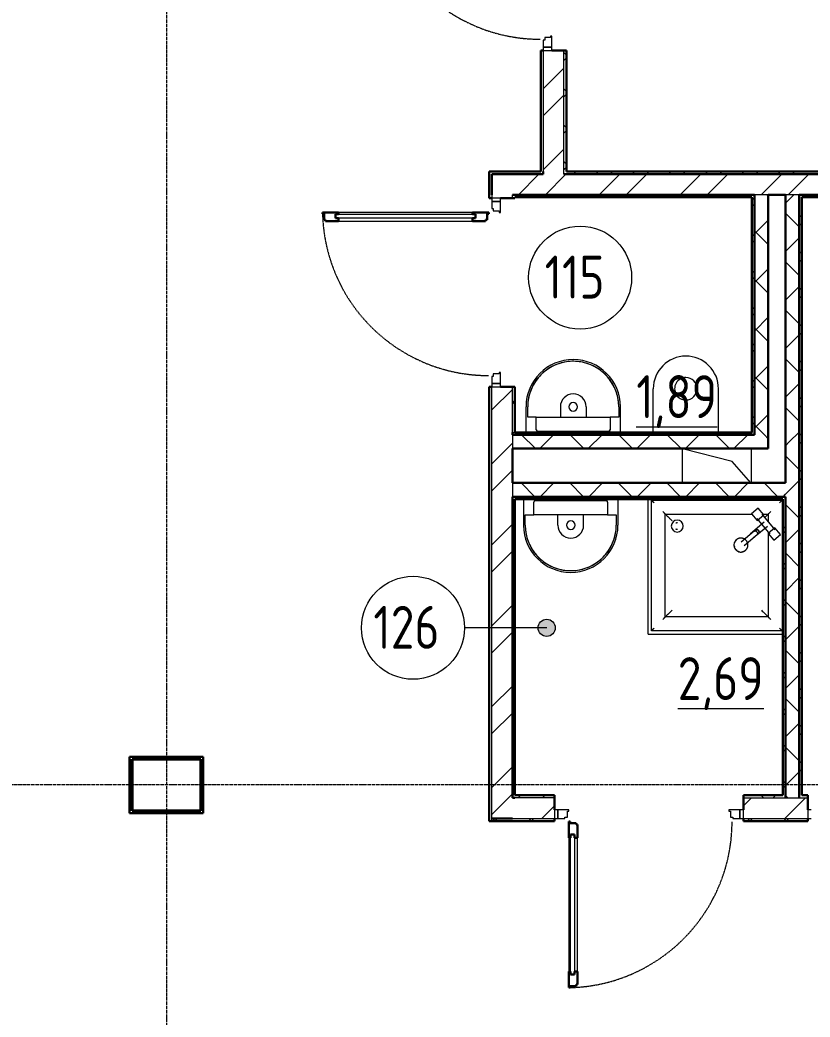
# Model space of a CAD drawing. Header units: millimetres. Extents: x -695119 to 412940, y -249585 to 622758.
# Drawn here: x 120211 to 124811, y -59723 to -53912 of the extents above; entities that cross this region are included whole.
import ezdxf

# ---------------------------------------------------------------- set-up
doc = ezdxf.new("R2010")
doc.units = ezdxf.units.MM
doc.linetypes.add('ADSK_Линия сетки', pattern=[25, 20, -2.5, 0, -2.5])
doc.linetypes.add('ADSK_Штриховая_ш2 п1_5', pattern=[4.5, 3, -1.5])
for name, color, linetype, lineweight in [('Каркас_Импост', 8, 'Continuous', 9), ('Марки помещений', 8, 'Continuous', 20), ('Монтажный зазор', 8, 'Continuous', 9), ('Несущие колонны', 252, 'Continuous', 18), ('Оси', 252, 'Continuous', 9), ('Остекление', 8, 'Continuous', 9), ('Открывание', 8, 'ADSK_Штриховая_ш2 п1_5', 9), ('Панель', 252, 'Continuous', 30), ('Перекрытия', 7, 'Continuous', 18), ('Сантехнические приборы', 8, 'Continuous', 18), ('Стены разрез', 7, 'Continuous', 30), ('Стены штриховка', 7, 'Continuous', 9)]:
    doc.layers.add(name, color=color, linetype=linetype, lineweight=lineweight)
doc.styles.add('GOST 2.304 type A_1', font='', dxfattribs={"height": 350})
doc.styles.get('GOST 2.304 type A_1').set_extended_font_data('GOST 2.304 type A')

# ---------------------------------------------------------------- blocks, each defined once
blk = doc.blocks.new('1 этаж')
at = {"layer": 'Марки помещений', "true_color": 0x636466}
h = blk.add_hatch(color=251, dxfattribs=at)
edge = h.paths.add_edge_path()
edge.add_arc((-51541.1, -138631.4), 50, 0, 360)
at = {"color": 251, "lineweight": 18, "true_color": 0x636466}
for p, q in [((-50460.3, -137661.8), (-50750.8, -137588.4)), ((-50750.8, -137787.4), (-50750.8, -137588.4)), ((-50750.8, -137588.4), (-50350.8, -137588.4)), ((-50350.8, -137588.4), (-50350.8, -137787.4)), ((-50351.7, -137787.4), (-50460.3, -137661.8))]:
    blk.add_line(p, q, dxfattribs=at)
at = {"layer": 'Каркас_Импост', "color": 251, "true_color": 0x636466}
for p, q in [((-51560.8, -135206.4), (-51560.8, -135247.4)), ((-51552.8, -135206.4), (-51560.8, -135206.4)), ((-51518.8, -135192.4), (-51552.8, -135192.4)), ((-51552.8, -135192.4), (-51552.8, -135206.4)), ((-51510.8, -135183.4), (-51518.8, -135183.4)), ((-51518.8, -135183.4), (-51518.8, -135192.4)), ((-51510.8, -135247.4), (-51510.8, -135183.4)), ((-51560.8, -135247.4), (-51510.8, -135247.4)), ((-51810.8, -136147.4), (-51860.8, -136147.4)), ((-51860.8, -136147.4), (-51860.8, -136188.4)), ((-51860.8, -136188.4), (-51852.8, -136188.4)), ((-51852.8, -136188.4), (-51852.8, -136202.4)), ((-51810.8, -136211.4), (-51810.8, -136147.4)), ((-51852.8, -136202.4), (-51818.8, -136202.4)), ((-51818.8, -136202.4), (-51818.8, -136211.4)), ((-51818.8, -136211.4), (-51810.8, -136211.4)), ((-51860.8, -137166.4), (-51860.8, -137207.4)), ((-51852.8, -137166.4), (-51860.8, -137166.4)), ((-51818.8, -137152.4), (-51852.8, -137152.4)), ((-51852.8, -137152.4), (-51852.8, -137166.4)), ((-51810.8, -137143.4), (-51818.8, -137143.4)), ((-51818.8, -137143.4), (-51818.8, -137152.4)), ((-51810.8, -137207.4), (-51810.8, -137143.4)), ((-51860.8, -137207.4), (-51810.8, -137207.4)), ((-51411.8, -139692.4), (-51475.8, -139692.4)), ((-51475.8, -139692.4), (-51475.8, -139742.4)), ((-51475.8, -139742.4), (-51434.8, -139742.4)), ((-51434.8, -139742.4), (-51434.8, -139734.4)), ((-51434.8, -139734.4), (-51420.8, -139734.4)), ((-51420.8, -139734.4), (-51420.8, -139700.4)), ((-51420.8, -139700.4), (-51411.8, -139700.4)), ((-51411.8, -139700.4), (-51411.8, -139692.4)), ((-50415.8, -139692.4), (-50479.8, -139692.4)), ((-50479.8, -139692.4), (-50479.8, -139700.4)), ((-50479.8, -139700.4), (-50470.8, -139700.4)), ((-50470.8, -139700.4), (-50470.8, -139734.4)), ((-50470.8, -139734.4), (-50456.8, -139734.4)), ((-50456.8, -139734.4), (-50456.8, -139742.4)), ((-50456.8, -139742.4), (-50415.8, -139742.4)), ((-50415.8, -139742.4), (-50415.8, -139692.4))]:
    blk.add_line(p, q, dxfattribs=at)
at = {"layer": 'Марки помещений', "color": 251, "true_color": 0x636466}
blk.add_line((-51541.1, -138631.4), (-52019.5, -138631.4), dxfattribs=at)
for centre, radius in [((-51346.4, -136590.6), 300), ((-52319.5, -138631.4), 300), ((-51541.1, -138631.4), 50)]:
    blk.add_circle(centre, radius, dxfattribs=at)
at = {"layer": 'Монтажный зазор', "color": 251, "true_color": 0x636466}
for p, q in [((-51510.8, -135247.4), (-51560.8, -135247.4)), ((-51560.8, -135247.4), (-51560.8, -135267.4)), ((-51560.8, -135267.4), (-51510.8, -135267.4)), ((-51510.8, -135267.4), (-51510.8, -135247.4)), ((-51810.8, -136127.4), (-51860.8, -136127.4)), ((-51860.8, -136127.4), (-51860.8, -136147.4)), ((-51810.8, -136147.4), (-51810.8, -136127.4)), ((-51860.8, -136147.4), (-51810.8, -136147.4)), ((-51810.8, -137207.4), (-51860.8, -137207.4)), ((-51860.8, -137207.4), (-51860.8, -137227.4)), ((-51860.8, -137227.4), (-51810.8, -137227.4)), ((-51810.8, -137227.4), (-51810.8, -137207.4)), ((-51495.8, -139692.4), (-51495.8, -139742.4)), ((-51475.8, -139692.4), (-51495.8, -139692.4)), ((-51495.8, -139742.4), (-51475.8, -139742.4)), ((-51475.8, -139742.4), (-51475.8, -139692.4)), ((-50395.8, -139692.4), (-50415.8, -139692.4)), ((-50415.8, -139692.4), (-50415.8, -139742.4)), ((-50415.8, -139742.4), (-50395.8, -139742.4)), ((-50395.8, -139742.4), (-50395.8, -139692.4)), ((-50020.8, -139692.4), (-50020.8, -139742.4)), ((-50000.8, -139692.4), (-50020.8, -139692.4)), ((-50020.8, -139742.4), (-50000.8, -139742.4))]:
    blk.add_line(p, q, dxfattribs=at)
at = {"layer": 'Несущие колонны', "color": 251, "lineweight": 40, "true_color": 0x636466}
for p, q in [((-53955.8, -139697.4), (-53955.8, -139397.4)), ((-53955.8, -139397.4), (-53555.8, -139397.4)), ((-53555.8, -139397.4), (-53955.8, -139397.4)), ((-53955.8, -139397.4), (-53955.8, -139697.4)), ((-53555.8, -139397.4), (-53555.8, -139697.4)), ((-53555.8, -139697.4), (-53555.8, -139397.4)), ((-53555.8, -139697.4), (-53955.8, -139697.4)), ((-53955.8, -139697.4), (-53555.8, -139697.4))]:
    blk.add_line(p, q, dxfattribs=at)
at = {"layer": 'Оси', "color": 251, "linetype": 'ADSK_Линия сетки', "true_color": 0x636466}
for p, q in [((-53755.8, -131547.4), (-53755.8, -160943.1)), ((4311.5, -139547.4), (-72628.1, -139547.4))]:
    blk.add_line(p, q, dxfattribs=at)
at = {"layer": 'Остекление', "color": 251, "true_color": 0x636466}
for p, q in [((-52770.8, -136220.4), (-51954.8, -136220.4)), ((-52770.8, -136244.4), (-52770.8, -136220.4)), ((-51954.8, -136244.4), (-52770.8, -136244.4)), ((-51954.8, -136220.4), (-51954.8, -136244.4)), ((-51402.8, -139836.4), (-51378.8, -139836.4)), ((-51402.8, -140652.4), (-51402.8, -139836.4)), ((-51378.8, -139836.4), (-51378.8, -140652.4)), ((-51378.8, -140652.4), (-51402.8, -140652.4))]:
    blk.add_line(p, q, dxfattribs=at)
at = {"layer": 'Открывание', "color": 251, "true_color": 0x636466}
for centre, start, end in [((-51578.8, -134233.4), 181.06548, 270), ((-51878.8, -136193.4), 181.06548, 270), ((-51429.8, -139760.4), 271.06548, 0)]:
    blk.add_arc(centre, 968, start, end, dxfattribs=at)
at = {"layer": 'Панель', "color": 251, "true_color": 0x636466}
for p, q in [((-52752.8, -136211.4), (-52846.8, -136211.4)), ((-52846.8, -136211.4), (-52846.8, -136219.4)), ((-52846.8, -136219.4), (-52837.8, -136219.4)), ((-52837.8, -136219.4), (-52837.8, -136253.4)), ((-52837.8, -136253.4), (-52828.8, -136253.4)), ((-52828.8, -136253.4), (-52828.8, -136261.4)), ((-52770.8, -136220.4), (-52752.8, -136220.4)), ((-52770.8, -136244.4), (-52770.8, -136220.4)), ((-52752.8, -136244.4), (-52770.8, -136244.4)), ((-52752.8, -136220.4), (-52752.8, -136211.4)), ((-52752.8, -136261.4), (-52752.8, -136244.4)), ((-51878.8, -136211.4), (-51972.8, -136211.4)), ((-51972.8, -136220.4), (-51972.8, -136211.4)), ((-51954.8, -136220.4), (-51972.8, -136220.4)), ((-51972.8, -136244.4), (-51954.8, -136244.4)), ((-51972.8, -136261.4), (-51972.8, -136244.4)), ((-51954.8, -136244.4), (-51954.8, -136220.4)), ((-51896.8, -136261.4), (-51896.8, -136253.4)), ((-51896.8, -136253.4), (-51887.8, -136253.4)), ((-51887.8, -136253.4), (-51887.8, -136219.4)), ((-51887.8, -136219.4), (-51878.8, -136219.4)), ((-51878.8, -136219.4), (-51878.8, -136211.4)), ((-52828.8, -136261.4), (-52752.8, -136261.4)), ((-51972.8, -136261.4), (-51896.8, -136261.4)), ((-51403.8, -139760.4), (-51411.8, -139760.4)), ((-51411.8, -139760.4), (-51411.8, -139854.4)), ((-51403.8, -139769.4), (-51403.8, -139760.4)), ((-51369.8, -139769.4), (-51403.8, -139769.4)), ((-51369.8, -139778.4), (-51369.8, -139769.4)), ((-51361.8, -139778.4), (-51369.8, -139778.4)), ((-51361.8, -139854.4), (-51361.8, -139778.4)), ((-51402.8, -139854.4), (-51411.8, -139854.4)), ((-51402.8, -139836.4), (-51402.8, -139854.4)), ((-51378.8, -139836.4), (-51402.8, -139836.4)), ((-51378.8, -139854.4), (-51378.8, -139836.4)), ((-51361.8, -139854.4), (-51378.8, -139854.4)), ((-51411.8, -140634.4), (-51411.8, -140728.4)), ((-51402.8, -140634.4), (-51411.8, -140634.4)), ((-51402.8, -140652.4), (-51402.8, -140634.4)), ((-51378.8, -140652.4), (-51402.8, -140652.4)), ((-51378.8, -140634.4), (-51378.8, -140652.4)), ((-51361.8, -140634.4), (-51378.8, -140634.4)), ((-51361.8, -140710.4), (-51361.8, -140634.4)), ((-51411.8, -140728.4), (-51403.8, -140728.4)), ((-51403.8, -140728.4), (-51403.8, -140719.4)), ((-51403.8, -140719.4), (-51369.8, -140719.4)), ((-51369.8, -140719.4), (-51369.8, -140710.4)), ((-51369.8, -140710.4), (-51361.8, -140710.4))]:
    blk.add_line(p, q, dxfattribs=at)
at = {"layer": 'Панель', "color": 251, "lineweight": 9, "true_color": 0x636466}
for p, q in [((-51972.8, -136211.4), (-52752.8, -136211.4)), ((-52752.8, -136261.4), (-51972.8, -136261.4)), ((-51411.8, -139854.4), (-51411.8, -140634.4)), ((-51361.8, -140634.4), (-51361.8, -139854.4))]:
    blk.add_line(p, q, dxfattribs=at)
at = {"layer": 'Перекрытия', "color": 251, "true_color": 0x636466}
for p, q in [((-50750.8, -137787.4), (-50750.8, -137588.4)), ((-50750.8, -137588.4), (-50350.8, -137588.4)), ((-50350.8, -137588.4), (-50350.8, -137787.4))]:
    blk.add_line(p, q, dxfattribs=at)
at = {"layer": 'Сантехнические приборы', "color": 251, "true_color": 0x636466}
for p, q in [((-50920.8, -137507.5), (-50920.8, -137238.4)), ((-50540.8, -137507.5), (-50540.8, -137238.4)), ((-51661.6, -137492.4), (-51661.6, -137343.4)), ((-51651.6, -137403.4), (-51651.6, -137343.4)), ((-51461.6, -137343.4), (-51461.6, -137403.4)), ((-51311.6, -137343.4), (-51311.6, -137403.4)), ((-51121.6, -137343.4), (-51121.6, -137403.4)), ((-51111.6, -137492.4), (-51111.6, -137343.4)), ((-51601.6, -137403.4), (-51651.6, -137403.4)), ((-51601.6, -137477.2), (-51601.6, -137403.4)), ((-51601.6, -137403.4), (-51591.6, -137403.4)), ((-51591.6, -137403.4), (-51181.6, -137403.4)), ((-51181.6, -137403.4), (-51171.6, -137403.4)), ((-51121.6, -137403.4), (-51171.6, -137403.4)), ((-51171.6, -137403.4), (-51171.6, -137477.2)), ((-51181.6, -137487.2), (-51591.6, -137487.2)), ((-51676.2, -137882.4), (-51676.2, -138033.4)), ((-51126.2, -137882.4), (-51126.2, -138033.4)), ((-50950.8, -138668.4), (-50950.8, -137882.4)), ((-51616.2, -137973.4), (-51616.2, -137899.7)), ((-51606.2, -137889.7), (-51196.2, -137889.7)), ((-51186.2, -137899.7), (-51186.2, -137973.4)), ((-50930.8, -137888.4), (-50170.8, -137888.4)), ((-50930.8, -138648.4), (-50930.8, -137888.4)), ((-50308.9, -137934.4), (-50347.8, -137967.1)), ((-50276.3, -137973.3), (-50308.9, -137934.4)), ((-50170.8, -137888.4), (-50170.8, -138648.4)), ((-51666.2, -138033.4), (-51666.2, -137973.4)), ((-51666.2, -137973.4), (-51616.2, -137973.4)), ((-51606.2, -137973.4), (-51616.2, -137973.4)), ((-51196.2, -137973.4), (-51606.2, -137973.4)), ((-51476.2, -138033.4), (-51476.2, -137973.4)), ((-51326.2, -138033.4), (-51326.2, -137973.4)), ((-51186.2, -137973.4), (-51196.2, -137973.4)), ((-51186.2, -137973.4), (-51136.2, -137973.4)), ((-51136.2, -137973.4), (-51136.2, -138033.4)), ((-50850.8, -137968.4), (-50346.7, -137968.4)), ((-50850.8, -138568.4), (-50850.8, -137968.4)), ((-50347.8, -137967.1), (-50315.2, -138006)), ((-50317.4, -137995.4), (-50241.4, -138086)), ((-50315.2, -138006), (-50276.3, -137973.3)), ((-50210.4, -138060.7), (-50286.8, -137969.7)), ((-50280.4, -137968.4), (-50250.8, -137968.4)), ((-50250.8, -137968.4), (-50250.8, -138012.6)), ((-50275.5, -138015.2), (-50354.3, -138084.6)), ((-50336.7, -138105.5), (-50254.7, -138039.9)), ((-50212.5, -138049.3), (-50251.4, -138082)), ((-50179.8, -138088.2), (-50212.5, -138049.3)), ((-50332.1, -138068.6), (-50408.1, -138132.4)), ((-50392.1, -138151.6), (-50316, -138087.8)), ((-50353.4, -138085.6), (-50354.3, -138084.6)), ((-50251.4, -138082), (-50218.8, -138120.9)), ((-50250.8, -138074.8), (-50250.8, -138081.5)), ((-50250.8, -138082.6), (-50250.8, -138568.4)), ((-50218.8, -138120.9), (-50179.8, -138088.2)), ((-50437.9, -138120), (-50439.5, -138121.5)), ((-50388, -138182.9), (-50386.2, -138181.6)), ((-50250.8, -138568.4), (-50850.8, -138568.4)), ((-50950.8, -138668.4), (-50165.8, -138668.4)), ((-50170.8, -138648.4), (-50930.8, -138648.4))]:
    blk.add_line(p, q, dxfattribs=at)
at = {"layer": 'Сантехнические приборы', "color": 251, "true_color": 0x636466, "flags": 128}
for points in [[(-51121.6, -137343.4), (-51121.8, -137332.8), (-51122.4, -137322.3), (-51123.5, -137311.7), (-51125, -137301.2), (-51126.9, -137290.8), (-51129.2, -137280.4), (-51131.9, -137270.2), (-51135, -137260.1), (-51138.6, -137250.1), (-51142.5, -137240.2), (-51146.8, -137230.6), (-51151.5, -137221.1), (-51156.6, -137211.8), (-51162.1, -137202.7), (-51167.9, -137193.8), (-51174, -137185.2), (-51180.5, -137176.8), (-51187.4, -137168.7), (-51194.5, -137160.9), (-51202, -137153.3), (-51209.7, -137146.1), (-51217.8, -137139.2), (-51226.1, -137132.6), (-51234.6, -137126.3), (-51243.4, -137120.4), (-51252.4, -137114.9), (-51261.7, -137109.7), (-51271.1, -137104.9), (-51280.8, -137100.5), (-51290.6, -137096.4), (-51300.5, -137092.8), (-51310.6, -137089.6), (-51320.8, -137086.7), (-51331.1, -137084.3), (-51341.6, -137082.3), (-51352, -137080.7), (-51362.6, -137079.5), (-51373.1, -137078.8), (-51383.7, -137078.4), (-51394.3, -137078.5), (-51404.9, -137079.1), (-51415.5, -137080), (-51426, -137081.4), (-51436.4, -137083.2), (-51446.8, -137085.4), (-51457.1, -137088), (-51467.2, -137091), (-51477.3, -137094.4), (-51487.2, -137098.3), (-51496.9, -137102.5), (-51506.4, -137107.1), (-51515.8, -137112.1), (-51524.9, -137117.4), (-51533.9, -137123.1), (-51542.5, -137129.2), (-51551, -137135.6), (-51559.2, -137142.3), (-51567.1, -137149.4), (-51574.7, -137156.8), (-51582, -137164.4), (-51589, -137172.4), (-51595.7, -137180.6), (-51602, -137189.1), (-51608, -137197.9), (-51613.7, -137206.8), (-51619, -137216), (-51623.9, -137225.4), (-51628.4, -137235), (-51632.5, -137244.7), (-51636.3, -137254.7), (-51639.6, -137264.7), (-51642.6, -137274.9), (-51645.1, -137285.2), (-51647.2, -137295.6), (-51648.9, -137306), (-51650.2, -137316.6), (-51651.1, -137327.1), (-51651.5, -137337.7), (-51651.6, -137343.4)], [(-51601.6, -137477.2), (-51601.6, -137477.6), (-51601.6, -137478), (-51601.5, -137478.4), (-51601.5, -137478.8), (-51601.4, -137479.2), (-51601.3, -137479.5), (-51601.2, -137479.9), (-51601.1, -137480.3), (-51601, -137480.7), (-51600.8, -137481.1), (-51600.6, -137481.4), (-51600.5, -137481.8), (-51600.3, -137482.1), (-51600.1, -137482.5), (-51599.8, -137482.8), (-51599.6, -137483.1), (-51599.4, -137483.5), (-51599.1, -137483.8), (-51598.8, -137484.1), (-51598.6, -137484.3), (-51598.3, -137484.6), (-51598, -137484.9), (-51597.7, -137485.1), (-51597.3, -137485.4), (-51597, -137485.6), (-51596.7, -137485.8), (-51596.3, -137486), (-51596, -137486.2), (-51595.6, -137486.3), (-51595.2, -137486.5), (-51594.8, -137486.6), (-51594.5, -137486.7), (-51594.1, -137486.9), (-51593.7, -137486.9), (-51593.3, -137487), (-51592.9, -137487.1), (-51592.5, -137487.1), (-51592.1, -137487.2), (-51591.7, -137487.2), (-51591.6, -137487.2)], [(-51181.6, -137487.2), (-51181.2, -137487.2), (-51180.8, -137487.1), (-51180.4, -137487.1), (-51180, -137487), (-51179.6, -137487), (-51179.2, -137486.9), (-51178.8, -137486.8), (-51178.5, -137486.7), (-51178.1, -137486.5), (-51177.7, -137486.4), (-51177.3, -137486.2), (-51177, -137486), (-51176.6, -137485.8), (-51176.3, -137485.6), (-51175.9, -137485.4), (-51175.6, -137485.2), (-51175.3, -137484.9), (-51175, -137484.7), (-51174.7, -137484.4), (-51174.4, -137484.1), (-51174.1, -137483.8), (-51173.9, -137483.5), (-51173.6, -137483.2), (-51173.4, -137482.9), (-51173.2, -137482.6), (-51173, -137482.2), (-51172.8, -137481.9), (-51172.6, -137481.5), (-51172.4, -137481.2), (-51172.3, -137480.8), (-51172.1, -137480.4), (-51172, -137480), (-51171.9, -137479.6), (-51171.8, -137479.3), (-51171.7, -137478.9), (-51171.7, -137478.5), (-51171.6, -137478.1), (-51171.6, -137477.7), (-51171.6, -137477.3), (-51171.6, -137477.2)], [(-51606.2, -137889.7), (-51606.6, -137889.7), (-51607, -137889.7), (-51607.4, -137889.8), (-51607.8, -137889.8), (-51608.2, -137889.9), (-51608.5, -137890), (-51608.9, -137890.1), (-51609.3, -137890.2), (-51609.7, -137890.3), (-51610.1, -137890.5), (-51610.4, -137890.7), (-51610.8, -137890.8), (-51611.1, -137891), (-51611.5, -137891.2), (-51611.8, -137891.4), (-51612.1, -137891.7), (-51612.5, -137891.9), (-51612.8, -137892.2), (-51613.1, -137892.5), (-51613.3, -137892.7), (-51613.6, -137893), (-51613.9, -137893.3), (-51614.1, -137893.6), (-51614.4, -137894), (-51614.6, -137894.3), (-51614.8, -137894.6), (-51615, -137895), (-51615.2, -137895.3), (-51615.3, -137895.7), (-51615.5, -137896.1), (-51615.6, -137896.5), (-51615.8, -137896.8), (-51615.9, -137897.2), (-51615.9, -137897.6), (-51616, -137898), (-51616.1, -137898.4), (-51616.1, -137898.8), (-51616.2, -137899.2), (-51616.2, -137899.6), (-51616.2, -137899.7)], [(-51186.2, -137899.7), (-51186.2, -137899.3), (-51186.2, -137898.9), (-51186.2, -137898.5), (-51186.3, -137898.1), (-51186.4, -137897.7), (-51186.5, -137897.3), (-51186.6, -137896.9), (-51186.7, -137896.6), (-51186.8, -137896.2), (-51187, -137895.8), (-51187.1, -137895.4), (-51187.3, -137895.1), (-51187.5, -137894.7), (-51187.7, -137894.4), (-51187.9, -137894.1), (-51188.1, -137893.7), (-51188.4, -137893.4), (-51188.7, -137893.1), (-51188.9, -137892.8), (-51189.2, -137892.5), (-51189.5, -137892.3), (-51189.8, -137892), (-51190.1, -137891.7), (-51190.4, -137891.5), (-51190.8, -137891.3), (-51191.1, -137891.1), (-51191.5, -137890.9), (-51191.8, -137890.7), (-51192.2, -137890.5), (-51192.5, -137890.4), (-51192.9, -137890.2), (-51193.3, -137890.1), (-51193.7, -137890), (-51194.1, -137889.9), (-51194.5, -137889.8), (-51194.9, -137889.8), (-51195.3, -137889.7), (-51195.7, -137889.7), (-51196.1, -137889.7), (-51196.2, -137889.7)], [(-51666.2, -138033.4), (-51666, -138044), (-51665.3, -138054.6), (-51664.3, -138065.2), (-51662.8, -138075.7), (-51660.9, -138086.1), (-51658.6, -138096.4), (-51655.9, -138106.7), (-51652.7, -138116.8), (-51649.2, -138126.8), (-51645.3, -138136.6), (-51640.9, -138146.3), (-51636.2, -138155.8), (-51631.1, -138165.1), (-51625.7, -138174.2), (-51619.9, -138183.1), (-51613.7, -138191.7), (-51607.2, -138200.1), (-51600.4, -138208.2), (-51593.3, -138216), (-51585.8, -138223.5), (-51578, -138230.8), (-51570, -138237.7), (-51561.7, -138244.3), (-51553.2, -138250.5), (-51544.4, -138256.4), (-51535.3, -138262), (-51526.1, -138267.2), (-51516.6, -138272), (-51507, -138276.4), (-51497.2, -138280.4), (-51487.2, -138284.1), (-51477.2, -138287.3), (-51466.9, -138290.1), (-51456.6, -138292.6), (-51446.2, -138294.6), (-51435.7, -138296.2), (-51425.2, -138297.3), (-51414.6, -138298.1), (-51404, -138298.4), (-51393.4, -138298.3), (-51382.8, -138297.8), (-51372.3, -138296.9), (-51361.8, -138295.5), (-51351.3, -138293.7), (-51341, -138291.5), (-51330.7, -138288.9), (-51320.5, -138285.9), (-51310.5, -138282.4), (-51300.6, -138278.6), (-51290.9, -138274.4), (-51281.3, -138269.8), (-51272, -138264.8), (-51262.8, -138259.5), (-51253.9, -138253.8), (-51245.2, -138247.7), (-51236.8, -138241.3), (-51228.6, -138234.5), (-51220.7, -138227.5), (-51213.1, -138220.1), (-51205.8, -138212.4), (-51198.8, -138204.5), (-51192.1, -138196.2), (-51185.7, -138187.8), (-51179.7, -138179), (-51174.1, -138170), (-51168.8, -138160.9), (-51163.9, -138151.5), (-51159.4, -138141.9), (-51155.2, -138132.1), (-51151.5, -138122.2), (-51148.1, -138112.2), (-51145.2, -138102), (-51142.7, -138091.7), (-51140.5, -138081.3), (-51138.8, -138070.8), (-51137.5, -138060.3), (-51136.7, -138049.7), (-51136.2, -138039.2), (-51136.2, -138033.4)], [(-50781.6, -138058.4), (-50782.4, -138058.4), (-50783.2, -138058.3), (-50784, -138058.2), (-50784.8, -138058), (-50785.6, -138057.9), (-50786.3, -138057.7), (-50787.1, -138057.4), (-50787.8, -138057.2), (-50788.6, -138056.9), (-50789.3, -138056.5)], [(-50789, -138020.2), (-50788.2, -138019.9), (-50787.5, -138019.6), (-50786.7, -138019.3), (-50786, -138019.1), (-50785.2, -138018.9), (-50784.4, -138018.8), (-50783.6, -138018.6), (-50782.8, -138018.5), (-50782, -138018.5), (-50781.2, -138018.4)], [(-50780.8, -138018.4), (-50780.6, -138018.4), (-50780.4, -138018.4), (-50780.1, -138018.4)], [(-50780.3, -138058.4), (-50780.6, -138058.4), (-50780.7, -138058.4), (-50780.8, -138058.4)], [(-50379, -138123), (-50380, -138121.8), (-50381.1, -138120.7), (-50382.3, -138119.5), (-50383.5, -138118.5), (-50384.7, -138117.4), (-50386, -138116.4), (-50387.3, -138115.5), (-50388.6, -138114.6), (-50390, -138113.8), (-50391.4, -138113), (-50392.9, -138112.3), (-50394.3, -138111.7), (-50395.8, -138111.1), (-50397.3, -138110.5), (-50398.9, -138110.1), (-50400.4, -138109.6), (-50402, -138109.3), (-50403.6, -138109), (-50405.2, -138108.8), (-50406.8, -138108.6), (-50408.4, -138108.5), (-50410, -138108.5), (-50411.6, -138108.5), (-50413.2, -138108.6), (-50414.8, -138108.8), (-50416.3, -138109), (-50417.9, -138109.3), (-50419.5, -138109.6), (-50421, -138110), (-50422.6, -138110.5), (-50424.1, -138111), (-50425.6, -138111.6), (-50427, -138112.3), (-50428.4, -138113), (-50429.8, -138113.8), (-50431.2, -138114.6), (-50432.6, -138115.5), (-50433.8, -138116.4), (-50435.1, -138117.4), (-50436.3, -138118.5), (-50437.5, -138119.6), (-50438.6, -138120.7), (-50439.7, -138121.9), (-50440.7, -138123.1), (-50441.7, -138124.4), (-50442.6, -138125.7), (-50443.5, -138127), (-50444.3, -138128.3)], [(-50324.9, -138062.5), (-50324.9, -138062.6), (-50325, -138062.7), (-50325.2, -138062.8), (-50325.4, -138063), (-50325.7, -138063.2), (-50326, -138063.5), (-50326.3, -138063.8), (-50326.7, -138064.1), (-50327.2, -138064.5), (-50327.7, -138064.9), (-50328.2, -138065.3), (-50328.8, -138065.8), (-50329.4, -138066.4), (-50330.1, -138066.9), (-50330.8, -138067.5), (-50331.5, -138068.1), (-50332.1, -138068.6)], [(-50316, -138087.8), (-50315.2, -138087.1), (-50314.5, -138086.5), (-50313.8, -138085.9), (-50313.2, -138085.3), (-50312.5, -138084.8), (-50312, -138084.4), (-50311.5, -138083.9), (-50311, -138083.5), (-50310.5, -138083.1), (-50310.1, -138082.8), (-50309.8, -138082.5), (-50309.5, -138082.3), (-50309.3, -138082.1), (-50309.1, -138081.9), (-50308.9, -138081.8), (-50308.8, -138081.7), (-50308.8, -138081.7)], [(-50395.5, -138186.4), (-50394, -138185.9), (-50392.5, -138185.2), (-50391.1, -138184.6), (-50389.7, -138183.8), (-50388.3, -138183), (-50386.9, -138182.1), (-50385.6, -138181.2), (-50384.3, -138180.2), (-50383.1, -138179.2), (-50381.9, -138178.2), (-50380.8, -138177), (-50379.7, -138175.9), (-50378.6, -138174.7), (-50377.6, -138173.4), (-50376.7, -138172.1), (-50375.8, -138170.8), (-50374.9, -138169.4), (-50374.1, -138168.1), (-50373.4, -138166.6), (-50372.7, -138165.2), (-50372.1, -138163.7), (-50371.6, -138162.2), (-50371.1, -138160.7), (-50370.7, -138159.1), (-50370.3, -138157.6), (-50370, -138156), (-50369.8, -138154.4), (-50369.6, -138152.8), (-50369.5, -138151.2), (-50369.4, -138149.6), (-50369.4, -138148), (-50369.5, -138146.4), (-50369.7, -138144.8), (-50369.9, -138143.2), (-50370.1, -138141.6), (-50370.5, -138140), (-50370.9, -138138.5), (-50371.3, -138136.9), (-50371.8, -138135.4), (-50372.4, -138133.9), (-50373, -138132.4), (-50373.7, -138131), (-50374.5, -138129.6), (-50375.3, -138128.2), (-50376.1, -138126.8), (-50377.1, -138125.5), (-50378, -138124.2), (-50379, -138123)]]:
    blk.add_lwpolyline(points, dxfattribs=at)
at = {"layer": 'Сантехнические приборы', "color": 251, "true_color": 0x636466}
for centre, radius, start, end in [((-51386.6, -137343.4), 275, 0, 180), ((-50730.8, -137238.4), 190, 90.07114, 180), ((-50730.8, -137238.4), 190, 0, 90.07114), ((-51386.6, -137343.4), 265, 0, 180), ((-50730.8, -137238.4), 65.4, 90.07772, 270.31828), ((-50730.8, -137238.4), 65.4, 270.31828, 90.07772), ((-51386.6, -137343.4), 75, 0, 180), ((-51386.6, -137343.4), 25, 0, 180), ((-51386.6, -137343.4), 25, 180, 0), ((-51591.6, -137477.2), 10, 180, 270), ((-51181.6, -137477.2), 10, 270, 0), ((-51606.2, -137899.7), 10, 90, 180), ((-51196.2, -137899.7), 10, 0, 90), ((-51401.2, -138033.4), 275, 180, 0), ((-51401.2, -138033.4), 265, 180, 0), ((-51401.2, -138033.4), 75, 180, 0), ((-51401.2, -138033.4), 25, 0, 180), ((-51401.2, -138033.4), 25, 180, 0), ((-50780.8, -138038.4), 35, 0, 180), ((-50780.8, -138038.4), 35, 180, 0), ((-50316.8, -138072.1), 12.5, 122.49125, 139.30332), ((-50316.8, -138072.1), 12.5, 85, 113.91803), ((-50316.8, -138072.1), 12.5, 70, 76.67658), ((-50316.8, -138072.1), 12.5, 40, 55), ((-50316.8, -138072.1), 12.5, 25, 40), ((-50316.8, -138072.1), 12.5, 325, 18.56167)]:
    blk.add_arc(centre, radius, start, end, dxfattribs=at)
for centre, major_axis, start_param, end_param in [((-50409.6, -138148.7), (25.9, -30.9), 3.107058, 3.728593), ((-50409.6, -138148.7), (25.9, -30.9), 2.565108, 2.70999), ((-50409.6, -138148.7), (25.9, -30.9), 2.094395, 2.12839), ((-50411.2, -138150.1), (25.8, -30.8), 3.141593, 4.712389), ((-50409.6, -138148.7), (25.9, -30.9), 4.12978, 4.227438), ((-50409.6, -138148.7), (25.9, -30.9), 4.246302, 4.331237), ((-50409.6, -138148.7), (25.9, -30.9), 4.712389, 4.895955), ((-50409.6, -138148.7), (25.9, -30.9), 0.456571, 0.576516), ((-50411.2, -138150.1), (25.8, -30.8), 4.712389, 6.283185), ((-50409.6, -138148.7), (25.9, -30.9), 5.121537, 5.331775), ((-50409.6, -138148.7), (25.9, -30.9), 5.708701, 6.320479)]:
    blk.add_ellipse(centre, major_axis=major_axis, ratio=0.98191, start_param=start_param, end_param=end_param, dxfattribs=at)
for points, knots in [([(-50930.8, -137888.4), (-50930.8, -137888.4), (-50930.5, -137888.7), (-50929.7, -137889.5), (-50928.8, -137890.4), (-50927.9, -137891.3), (-50927.1, -137892.2), (-50926.2, -137893), (-50925.2, -137894), (-50924.1, -137895.1), (-50923, -137896.2), (-50921.6, -137897.7), (-50919.1, -137900.2), (-50917.1, -137902.1), (-50915.8, -137903.4)], [-1, -1, -1, -1, -0.833333, -0.75, -0.666667, -0.583333, -0.541667, -0.5, -0.416667, -0.375, -0.333333, -0.25, -0.166667, 0, 0, 0, 0]), ([(-50185.8, -137903.4), (-50184.5, -137902.1), (-50182.5, -137900.2), (-50180, -137897.7), (-50178.6, -137896.2), (-50177.5, -137895.1), (-50176.4, -137894), (-50175.4, -137893), (-50174.5, -137892.1), (-50173.7, -137891.3), (-50172.8, -137890.4), (-50171.9, -137889.5), (-50171.1, -137888.7), (-50170.8, -137888.4), (-50170.8, -137888.4)], [0, 0, 0, 0, 0.166667, 0.25, 0.333333, 0.375, 0.416667, 0.5, 0.541667, 0.583333, 0.666667, 0.75, 0.833333, 1, 1, 1, 1]), ([(-50865.8, -137953.4), (-50864.5, -137954.8), (-50862.5, -137956.7), (-50860, -137959.2), (-50858.6, -137960.7), (-50857.5, -137961.8), (-50856.4, -137962.8), (-50855.4, -137963.8), (-50854.5, -137964.7), (-50853.7, -137965.6), (-50852.8, -137966.5), (-50851.9, -137967.3), (-50851.1, -137968.2), (-50850.8, -137968.4), (-50850.8, -137968.4)], [-1, -1, -1, -1, -0.833333, -0.75, -0.666667, -0.625, -0.583333, -0.5, -0.458333, -0.416667, -0.333333, -0.25, -0.166667, 0, 0, 0, 0]), ([(-50810.8, -138008.4), (-50814.3, -138004.9), (-50819.5, -137999.7), (-50826.2, -137993.1), (-50830.1, -137989.2), (-50833, -137986.2), (-50835.9, -137983.4), (-50838.5, -137980.7), (-50840.9, -137978.4), (-50843.1, -137976.1), (-50845.5, -137973.7), (-50847.9, -137971.4), (-50850.1, -137969.1), (-50850.8, -137968.4), (-50850.8, -137968.4)], [0, 0, 0, 0, 0.166667, 0.25, 0.333333, 0.375, 0.416667, 0.5, 0.541667, 0.583333, 0.666667, 0.75, 0.833333, 1, 1, 1, 1]), ([(-50270.8, -137988.4), (-50270, -137987.7), (-50268.6, -137986.2), (-50265.7, -137983.4), (-50263.1, -137980.7), (-50260.7, -137978.3), (-50258.5, -137976.1), (-50256.1, -137973.7), (-50253.7, -137971.4), (-50251.5, -137969.1), (-50250.8, -137968.4), (-50250.8, -137968.4)], [0.3333333, 0.3333333, 0.3333333, 0.3333333, 0.375, 0.4166667, 0.5, 0.5416667, 0.5833333, 0.6666667, 0.75, 0.8333333, 1, 1, 1, 1]), ([(-50250.8, -137968.4), (-50250.8, -137968.4), (-50250.5, -137968.2), (-50249.7, -137967.3), (-50248.8, -137966.5), (-50247.9, -137965.6), (-50247.1, -137964.7), (-50246.2, -137963.8), (-50245, -137962.6), (-50243.6, -137961.2), (-50242.4, -137960.1), (-50241.2, -137958.9), (-50239.1, -137956.7), (-50237.1, -137954.7), (-50235.8, -137953.4)], [0, 0, 0, 0, 0.166667, 0.25, 0.333333, 0.416667, 0.458333, 0.5, 0.583333, 0.666667, 0.708333, 0.75, 0.833333, 1, 1, 1, 1]), ([(-50307.2, -138064.1), (-50306.3, -138065.2), (-50304.8, -138067.7), (-50304.1, -138072.1), (-50304.8, -138076.5), (-50306.7, -138079.7), (-50308.2, -138081.2), (-50308.8, -138081.7)], [0, 0, 0, 0, 0.1111111, 0.2222222, 0.3333333, 0.4444444, 0.4998563, 0.4998563, 0.4998563, 0.4998563]), ([(-50850.8, -138568.4), (-50850.8, -138568.4), (-50851.1, -138568.7), (-50851.9, -138569.5), (-50852.8, -138570.4), (-50853.7, -138571.3), (-50854.5, -138572.1), (-50855.4, -138573), (-50856.6, -138574.3), (-50858, -138575.6), (-50859.2, -138576.8), (-50860.4, -138578), (-50862.5, -138580.2), (-50864.5, -138582.1), (-50865.8, -138583.4)], [0, 0, 0, 0, 0.166667, 0.25, 0.333333, 0.416667, 0.458333, 0.5, 0.583333, 0.666667, 0.708333, 0.75, 0.833333, 1, 1, 1, 1]), ([(-50850.8, -138568.4), (-50850.8, -138568.4), (-50850.1, -138567.7), (-50847.9, -138565.5), (-50845.5, -138563.2), (-50843.1, -138560.7), (-50840.9, -138558.5), (-50838.5, -138556.1), (-50835.9, -138553.5), (-50833, -138550.7), (-50830.1, -138547.7), (-50826.1, -138543.8), (-50819.5, -138537.2), (-50814.4, -138531.9), (-50810.8, -138528.4)], [-1, -1, -1, -1, -0.833333, -0.75, -0.666667, -0.583333, -0.541667, -0.5, -0.416667, -0.375, -0.333333, -0.25, -0.166667, 0, 0, 0, 0]), ([(-50290.8, -138528.4), (-50287.3, -138532), (-50282.1, -138537.1), (-50275.5, -138543.8), (-50271.5, -138547.7), (-50268.6, -138550.7), (-50265.7, -138553.5), (-50263.1, -138556.1), (-50260.7, -138558.5), (-50258.5, -138560.7), (-50256.1, -138563.2), (-50253.7, -138565.5), (-50251.5, -138567.8), (-50250.8, -138568.4), (-50250.8, -138568.4)], [0, 0, 0, 0, 0.166667, 0.25, 0.333333, 0.375, 0.416667, 0.5, 0.541667, 0.583333, 0.666667, 0.75, 0.833333, 1, 1, 1, 1]), ([(-50250.8, -138568.4), (-50250.8, -138568.4), (-50250.5, -138568.7), (-50249.7, -138569.5), (-50248.8, -138570.4), (-50247.9, -138571.3), (-50247.1, -138572.2), (-50246.2, -138573), (-50245, -138574.3), (-50243.6, -138575.6), (-50242.4, -138576.8), (-50241.2, -138578), (-50239.1, -138580.2), (-50237.1, -138582.1), (-50235.8, -138583.4)], [0, 0, 0, 0, 0.166667, 0.25, 0.333333, 0.416667, 0.458333, 0.5, 0.583333, 0.666667, 0.708333, 0.75, 0.833333, 1, 1, 1, 1]), ([(-50915.8, -138633.4), (-50917.1, -138634.7), (-50919.1, -138636.7), (-50921.6, -138639.2), (-50923, -138640.7), (-50924.1, -138641.8), (-50925.2, -138642.8), (-50926.2, -138643.8), (-50927.1, -138644.7), (-50927.9, -138645.6), (-50928.8, -138646.5), (-50929.7, -138647.3), (-50930.5, -138648.2), (-50930.8, -138648.4), (-50930.8, -138648.4)], [0, 0, 0, 0, 0.166667, 0.25, 0.333333, 0.375, 0.416667, 0.5, 0.541667, 0.583333, 0.666667, 0.75, 0.833333, 1, 1, 1, 1]), ([(-50185.8, -138633.4), (-50184.5, -138634.8), (-50182.5, -138636.7), (-50180, -138639.2), (-50178.6, -138640.7), (-50177.5, -138641.8), (-50176.4, -138642.8), (-50175.4, -138643.8), (-50174.5, -138644.7), (-50173.7, -138645.6), (-50172.8, -138646.5), (-50171.9, -138647.3), (-50171.1, -138648.2), (-50170.8, -138648.4), (-50170.8, -138648.4)], [0, 0, 0, 0, 0.166667, 0.25, 0.333333, 0.375, 0.416667, 0.5, 0.541667, 0.583333, 0.666667, 0.75, 0.833333, 1, 1, 1, 1])]:
    blk.add_open_spline(points, degree=3, knots=knots, dxfattribs=at)
for points in [[(-50333.2, -138069.8), (-50332.6, -138068.9), (-50330.9, -138067.5), (-50327.6, -138066.7), (-50323.8, -138067.3), (-50320.1, -138069.2), (-50318, -138071.2), (-50317, -138072.3)], [(-50326.4, -138064.1), (-50325.5, -138063), (-50323.2, -138061.1), (-50319, -138059.5), (-50314.6, -138059.5), (-50310.4, -138061.1), (-50308.2, -138063), (-50307.2, -138064.1)], [(-50317, -138072.3), (-50316.1, -138073.4), (-50314.5, -138075.9), (-50313.3, -138079.8), (-50313.4, -138083.6), (-50314.7, -138086.8), (-50316.4, -138088.2), (-50317.4, -138088.6)]]:
    blk.add_open_spline(points, degree=3, dxfattribs=at)
at = {"layer": 'Стены разрез', "color": 251, "true_color": 0x636466}
for p, q in [((-51560.8, -135267.4), (-51575.8, -135267.4)), ((-51575.8, -135267.4), (-51575.8, -135972.4)), ((-51425.8, -135267.4), (-51510.8, -135267.4)), ((-51425.8, -135972.4), (-51425.8, -135267.4)), ((-51875.8, -135972.4), (-51875.8, -136127.4)), ((-51575.8, -135972.4), (-51875.8, -135972.4)), ((-51560.8, -135987.4), (-51860.8, -135987.4)), ((-51860.8, -135987.4), (-51860.8, -136107.4)), ((-51560.8, -135972.4), (-51560.8, -135987.4)), ((-46320.8, -135987.4), (-51440.8, -135987.4)), ((-46335.8, -135972.4), (-51425.8, -135972.4)), ((-51875.8, -136127.4), (-51860.8, -136127.4)), ((-51810.8, -136127.4), (-51725.8, -136127.4)), ((-51740.8, -136107.4), (-50330.8, -136107.4)), ((-51725.8, -136122.4), (-50345.8, -136122.4)), ((-51725.8, -136127.4), (-51725.8, -136122.4)), ((-50345.8, -136122.4), (-50345.8, -137492.4)), ((-50330.8, -136107.4), (-50330.8, -137507.4)), ((-50250.8, -136107.4), (-50150.8, -136107.4)), ((-50250.8, -137587.4), (-50250.8, -136107.4)), ((-50150.8, -136107.4), (-50150.8, -137787.4)), ((-50070.8, -139622.4), (-50070.8, -136107.4)), ((-50070.8, -136107.4), (-48130.8, -136107.4)), ((-50055.8, -136122.4), (-48145.8, -136122.4)), ((-50055.8, -139607.4), (-50055.8, -136122.4)), ((-51875.8, -137227.4), (-51875.8, -139757.4)), ((-51860.8, -137227.4), (-51875.8, -137227.4)), ((-51725.8, -137227.4), (-51810.8, -137227.4)), ((-51725.8, -137492.4), (-51725.8, -137227.4)), ((-51740.8, -137507.4), (-51740.8, -137492.4)), ((-50330.8, -137507.4), (-51740.8, -137507.4)), ((-50345.8, -137492.4), (-51725.8, -137492.4)), ((-51740.8, -137587.4), (-50250.8, -137587.4)), ((-51740.8, -137787.4), (-51740.8, -137587.4)), ((-50150.8, -137787.4), (-51740.8, -137787.4)), ((-51740.8, -137867.4), (-50150.8, -137867.4)), ((-51740.8, -139622.4), (-51740.8, -137867.4)), ((-51725.8, -137882.4), (-50165.8, -137882.4)), ((-51725.8, -139607.4), (-51725.8, -137882.4)), ((-50165.8, -137882.4), (-50165.8, -139607.4)), ((-50150.8, -137867.4), (-50150.8, -139622.4)), ((-53540.8, -139382.4), (-53970.8, -139382.4)), ((-53970.8, -139382.4), (-53970.8, -139712.4)), ((-53540.8, -139712.4), (-53540.8, -139382.4)), ((-51725.8, -139622.4), (-51740.8, -139622.4)), ((-51495.8, -139607.4), (-51725.8, -139607.4)), ((-51495.8, -139692.4), (-51495.8, -139607.4)), ((-50395.8, -139607.4), (-50395.8, -139692.4)), ((-50165.8, -139607.4), (-50395.8, -139607.4)), ((-50020.8, -139607.4), (-50055.8, -139607.4)), ((-50020.8, -139692.4), (-50020.8, -139607.4)), ((-53970.8, -139712.4), (-53540.8, -139712.4)), ((-51860.8, -139742.4), (-51740.8, -139742.4)), ((-51495.8, -139757.4), (-51495.8, -139742.4)), ((-50395.8, -139742.4), (-50395.8, -139757.4)), ((-50020.8, -139757.4), (-50020.8, -139742.4)), ((-51875.8, -139757.4), (-51495.8, -139757.4)), ((-50395.8, -139757.4), (-50020.8, -139757.4))]:
    blk.add_line(p, q, dxfattribs=at)
at = {"layer": 'Стены разрез', "color": 251, "linetype": 'Continuous', "lineweight": 9, "true_color": 0x636466}
for p, q in [((-51425.8, -135293.9), (-51440.8, -135278.9)), ((-51440.8, -135325), (-51425.8, -135310)), ((-51560.8, -135490.6), (-51440.8, -135370.6)), ((-51425.8, -135506), (-51440.8, -135491)), ((-51560.8, -135647.7), (-51440.8, -135527.7)), ((-51440.8, -135537.1), (-51425.8, -135522.1)), ((-51425.8, -135718.2), (-51440.8, -135703.2)), ((-51440.8, -135749.2), (-51425.8, -135734.2)), ((-51560.8, -135962), (-51440.8, -135842)), ((-51425.8, -135930.3), (-51440.8, -135915.3)), ((-51440.8, -135961.4), (-51425.8, -135946.4)), ((-51706.1, -136107.4), (-51586.1, -135987.4)), ((-51549, -136107.4), (-51429, -135987.4)), ((-51368.7, -135987.4), (-51383.7, -135972.4)), ((-51254.7, -135987.4), (-51239.7, -135972.4)), ((-51234.7, -136107.4), (-51114.7, -135987.4)), ((-51156.6, -135987.4), (-51171.6, -135972.4)), ((-51077.5, -136107.4), (-50957.5, -135987.4)), ((-51042.6, -135987.4), (-51027.6, -135972.4)), ((-50944.5, -135987.4), (-50959.5, -135972.4)), ((-50830.4, -135987.4), (-50815.4, -135972.4)), ((-50763.2, -136107.4), (-50643.2, -135987.4)), ((-50732.3, -135987.4), (-50747.3, -135972.4)), ((-50618.3, -135987.4), (-50603.3, -135972.4)), ((-50606.1, -136107.4), (-50486.1, -135987.4)), ((-50520.2, -135987.4), (-50535.2, -135972.4)), ((-50406.2, -135987.4), (-50391.2, -135972.4)), ((-50308.1, -135987.4), (-50323.1, -135972.4)), ((-50291.8, -136107.4), (-50171.8, -135987.4)), ((-50194, -135987.4), (-50179, -135972.4)), ((-50134.6, -136107.4), (-50014.6, -135987.4)), ((-50095.9, -135987.4), (-50110.9, -135972.4)), ((-51658, -136122.4), (-51673, -136107.4)), ((-51601.8, -136122.4), (-51586.8, -136107.4)), ((-51445.9, -136122.4), (-51460.9, -136107.4)), ((-51389.7, -136122.4), (-51374.7, -136107.4)), ((-51233.7, -136122.4), (-51248.7, -136107.4)), ((-51177.6, -136122.4), (-51162.6, -136107.4)), ((-51021.6, -136122.4), (-51036.6, -136107.4)), ((-50965.4, -136122.4), (-50950.4, -136107.4)), ((-50809.5, -136122.4), (-50824.5, -136107.4)), ((-50753.3, -136122.4), (-50738.3, -136107.4)), ((-50597.3, -136122.4), (-50612.3, -136107.4)), ((-50541.2, -136122.4), (-50526.2, -136107.4)), ((-50385.2, -136122.4), (-50400.2, -136107.4)), ((-50345.8, -136139.1), (-50330.8, -136124.1)), ((-50250.8, -136115.3), (-50258.8, -136107.4)), ((-50150.8, -136156.3), (-50101.9, -136107.4)), ((-50330.8, -136176.8), (-50345.8, -136161.8)), ((-50330.8, -136336.3), (-50250.8, -136256.3)), ((-50070.8, -136295.3), (-50150.8, -136215.3)), ((-50055.8, -136239.6), (-50070.8, -136224.6)), ((-50070.8, -136288.4), (-50055.8, -136273.4)), ((-50345.8, -136351.3), (-50330.8, -136336.3)), ((-50250.8, -136398.2), (-50330.8, -136318.2)), ((-50150.8, -136439.1), (-50070.8, -136359.1)), ((-50330.8, -136388.9), (-50345.8, -136373.9)), ((-50055.8, -136451.8), (-50070.8, -136436.8)), ((-50070.8, -136500.5), (-50055.8, -136485.5)), ((-50330.8, -136619.1), (-50250.8, -136539.1)), ((-50070.8, -136578.2), (-50150.8, -136498.2)), ((-50345.8, -136563.4), (-50330.8, -136548.4)), ((-50330.8, -136601), (-50345.8, -136586)), ((-50250.8, -136681), (-50330.8, -136601)), ((-50150.8, -136722), (-50070.8, -136642)), ((-50055.8, -136663.9), (-50070.8, -136648.9)), ((-50070.8, -136712.7), (-50055.8, -136697.7)), ((-50345.8, -136775.5), (-50330.8, -136760.5)), ((-50330.8, -136813.2), (-50345.8, -136798.2)), ((-50330.8, -136902), (-50250.8, -136822)), ((-50070.8, -136861), (-50150.8, -136781)), ((-50250.8, -136963.9), (-50330.8, -136883.9)), ((-50055.8, -136876), (-50070.8, -136861)), ((-50150.8, -137004.8), (-50070.8, -136924.8)), ((-50070.8, -136924.8), (-50055.8, -136909.8)), ((-50345.8, -136987.7), (-50330.8, -136972.7)), ((-50330.8, -137025.3), (-50345.8, -137010.3)), ((-50070.8, -137143.9), (-50150.8, -137063.9)), ((-50330.8, -137184.8), (-50250.8, -137104.8)), ((-50055.8, -137088.2), (-50070.8, -137073.2)), ((-50070.8, -137136.9), (-50055.8, -137121.9)), ((-50345.8, -137199.8), (-50330.8, -137184.8)), ((-50250.8, -137246.7), (-50330.8, -137166.7)), ((-51860.8, -137362.1), (-51740.8, -137242.1)), ((-50330.8, -137237.4), (-50345.8, -137222.4)), ((-50150.8, -137287.6), (-50070.8, -137207.6)), ((-50055.8, -137300.3), (-50070.8, -137285.3)), ((-51740.8, -137322), (-51725.8, -137307)), ((-51725.8, -137327.4), (-51740.8, -137312.4)), ((-50070.8, -137426.7), (-50150.8, -137346.7)), ((-50070.8, -137349.1), (-50055.8, -137334.1)), ((-50345.8, -137411.9), (-50330.8, -137396.9)), ((-50330.8, -137467.6), (-50250.8, -137387.6)), ((-50330.8, -137449.6), (-50345.8, -137434.6)), ((-50273, -137507.4), (-50330.8, -137449.6)), ((-51607.2, -137587.4), (-51687.2, -137507.4)), ((-51581.9, -137587.4), (-51501.9, -137507.4)), ((-51419.8, -137507.4), (-51419.8, -137492.4)), ((-51324.4, -137587.4), (-51404.4, -137507.4)), ((-51299.1, -137587.4), (-51219.1, -137507.4)), ((-51041.5, -137587.4), (-51121.5, -137507.4)), ((-51016.2, -137587.4), (-50936.2, -137507.4)), ((-50758.7, -137587.4), (-50838.7, -137507.4)), ((-50819.8, -137507.4), (-50819.8, -137492.4)), ((-50733.4, -137587.4), (-50653.4, -137507.4)), ((-50475.8, -137587.4), (-50555.8, -137507.4)), ((-50450.5, -137587.4), (-50370.5, -137507.4)), ((-50250.8, -137529.6), (-50273, -137507.4)), ((-50128.7, -137548.4), (-50070.8, -137490.5)), ((-50055.8, -137512.4), (-50070.8, -137497.4)), ((-51860.8, -137676.4), (-51740.8, -137556.4)), ((-50150.8, -137570.5), (-50128.7, -137548.4)), ((-50070.8, -137561.2), (-50055.8, -137546.2)), ((-50070.8, -137709.6), (-50150.8, -137629.6)), ((-50055.8, -137724.6), (-50070.8, -137709.6)), ((-51860.8, -137833.6), (-51740.8, -137713.6)), ((-50070.8, -137773.3), (-50055.8, -137758.3)), ((-51610.1, -137867.4), (-51690.1, -137787.4)), ((-51579.1, -137867.4), (-51499.1, -137787.4)), ((-51327.2, -137867.4), (-51407.2, -137787.4)), ((-51296.2, -137867.4), (-51216.2, -137787.4)), ((-51044.4, -137867.4), (-51124.4, -137787.4)), ((-51013.4, -137867.4), (-50933.4, -137787.4)), ((-50761.5, -137867.4), (-50841.5, -137787.4)), ((-50730.5, -137867.4), (-50650.5, -137787.4)), ((-50478.7, -137867.4), (-50558.7, -137787.4)), ((-50447.7, -137867.4), (-50367.7, -137787.4)), ((-50195.8, -137867.4), (-50275.8, -137787.4)), ((-50150.8, -137853.3), (-50070.8, -137773.3)), ((-51664.8, -137882.4), (-51649.8, -137867.4)), ((-51595.1, -137882.4), (-51610.1, -137867.4)), ((-51452.6, -137882.4), (-51437.6, -137867.4)), ((-51382.9, -137882.4), (-51397.9, -137867.4)), ((-51240.5, -137882.4), (-51225.5, -137867.4)), ((-51170.8, -137882.4), (-51185.8, -137867.4)), ((-51028.4, -137882.4), (-51013.4, -137867.4)), ((-50958.7, -137882.4), (-50973.7, -137867.4)), ((-50816.2, -137882.4), (-50801.2, -137867.4)), ((-50746.5, -137882.4), (-50761.5, -137867.4)), ((-50604.1, -137882.4), (-50589.1, -137867.4)), ((-50534.4, -137882.4), (-50549.4, -137867.4)), ((-50392, -137882.4), (-50377, -137867.4)), ((-50322.3, -137882.4), (-50337.3, -137867.4)), ((-50179.8, -137882.4), (-50165.8, -137868.3)), ((-50165.8, -137868.3), (-50164.8, -137867.4)), ((-50164.8, -137867.4), (-50150.8, -137853.3)), ((-50070.8, -137992.4), (-50150.8, -137912.4)), ((-50055.8, -137936.7), (-50070.8, -137921.7)), ((-51740.8, -137958.4), (-51725.8, -137943.4)), ((-51725.8, -137963.7), (-51740.8, -137948.7)), ((-50070.8, -137985.5), (-50055.8, -137970.5)), ((-51860.8, -138147.9), (-51740.8, -138027.9)), ((-50150.8, -138053.8), (-50165.8, -138038.8)), ((-50150.8, -138136.2), (-50070.8, -138056.2)), ((-50165.8, -138080.5), (-50150.8, -138065.5)), ((-51740.8, -138170.5), (-51725.8, -138155.5)), ((-51725.8, -138175.9), (-51740.8, -138160.9)), ((-50055.8, -138148.8), (-50070.8, -138133.8)), ((-51860.8, -138305), (-51740.8, -138185)), ((-50070.8, -138275.2), (-50150.8, -138195.2)), ((-50070.8, -138197.6), (-50055.8, -138182.6)), ((-50150.8, -138266), (-50165.8, -138251)), ((-50165.8, -138292.6), (-50150.8, -138277.6)), ((-50150.8, -138419), (-50070.8, -138339)), ((-50055.8, -138361), (-50070.8, -138346)), ((-51740.8, -138382.7), (-51725.8, -138367.7)), ((-51725.8, -138388), (-51740.8, -138373)), ((-50070.8, -138409.7), (-50055.8, -138394.7)), ((-50150.8, -138478.1), (-50165.8, -138463.1)), ((-51860.8, -138619.3), (-51740.8, -138499.3)), ((-50165.8, -138504.7), (-50150.8, -138489.7)), ((-50070.8, -138558.1), (-50150.8, -138478.1)), ((-51740.8, -138594.8), (-51725.8, -138579.8)), ((-50055.8, -138573.1), (-50070.8, -138558.1)), ((-51725.8, -138600.1), (-51740.8, -138585.1)), ((-50150.8, -138701.9), (-50070.8, -138621.9)), ((-50070.8, -138621.9), (-50055.8, -138606.9)), ((-51860.8, -138776.5), (-51740.8, -138656.5)), ((-50150.8, -138690.2), (-50165.8, -138675.2)), ((-50165.8, -138716.9), (-50150.8, -138701.9)), ((-51740.8, -138806.9), (-51725.8, -138791.9)), ((-51725.8, -138812.3), (-51740.8, -138797.3)), ((-50070.8, -138840.9), (-50150.8, -138760.9)), ((-50055.8, -138785.2), (-50070.8, -138770.2)), ((-50070.8, -138834), (-50055.8, -138819)), ((-50150.8, -138902.4), (-50165.8, -138887.4)), ((-50165.8, -138929), (-50150.8, -138914)), ((-50150.8, -138984.7), (-50070.8, -138904.7)), ((-51860.8, -139090.8), (-51740.8, -138970.8)), ((-50055.8, -138997.4), (-50070.8, -138982.4)), ((-51740.8, -139019.1), (-51725.8, -139004.1)), ((-51725.8, -139024.4), (-51740.8, -139009.4)), ((-50070.8, -139123.8), (-50150.8, -139043.8)), ((-50070.8, -139046.1), (-50055.8, -139031.1)), ((-50150.8, -139114.5), (-50165.8, -139099.5)), ((-51860.8, -139248), (-51740.8, -139128)), ((-50165.8, -139141.1), (-50150.8, -139126.1)), ((-51740.8, -139231.2), (-51725.8, -139216.2)), ((-50150.8, -139267.5), (-50070.8, -139187.5)), ((-50055.8, -139209.5), (-50070.8, -139194.5)), ((-51725.8, -139236.5), (-51740.8, -139221.5)), ((-50070.8, -139258.3), (-50055.8, -139243.3)), ((-50150.8, -139326.6), (-50165.8, -139311.6)), ((-50070.8, -139406.6), (-50150.8, -139326.6)), ((-53898.4, -139397.4), (-53913.4, -139382.4)), ((-53816.2, -139397.4), (-53801.2, -139382.4)), ((-53686.3, -139397.4), (-53701.3, -139382.4)), ((-53604, -139397.4), (-53589, -139382.4)), ((-50165.8, -139353.3), (-50150.8, -139338.3)), ((-51860.8, -139562.3), (-51740.8, -139442.3)), ((-51740.8, -139443.3), (-51725.8, -139428.3)), ((-51725.8, -139448.7), (-51740.8, -139433.7)), ((-50055.8, -139421.6), (-50070.8, -139406.6)), ((-50150.8, -139550.4), (-50070.8, -139470.4)), ((-50070.8, -139470.4), (-50055.8, -139455.4)), ((-53970.8, -139552), (-53955.8, -139537)), ((-53955.8, -139552.1), (-53970.8, -139537.1)), ((-53540.8, -139542.9), (-53555.8, -139527.9)), ((-53555.8, -139561.3), (-53540.8, -139546.3)), ((-50150.8, -139538.7), (-50165.8, -139523.7)), ((-50165.8, -139565.4), (-50150.8, -139550.4)), ((-51860.8, -139719.4), (-51740.8, -139599.4)), ((-51707.7, -139622.4), (-51692.7, -139607.4)), ((-51552.1, -139622.4), (-51567.1, -139607.4)), ((-50395.8, -139668.8), (-50349.4, -139622.4)), ((-50279.3, -139622.4), (-50294.3, -139607.4)), ((-50222.8, -139622.4), (-50207.8, -139607.4)), ((-50155, -139742.4), (-50035, -139622.4)), ((-50137.9, -139622.4), (-50150.8, -139609.5)), ((-50067.2, -139622.4), (-50070.8, -139618.7)), ((-51569.4, -139742.4), (-51495.8, -139668.7)), ((-53919, -139712.4), (-53904, -139697.4)), ((-53795.6, -139712.4), (-53810.6, -139697.4)), ((-53706.9, -139712.4), (-53691.9, -139697.4)), ((-53583.4, -139712.4), (-53598.4, -139697.4)), ((-51841.4, -139757.4), (-51856.4, -139742.4)), ((-51842.7, -139757.4), (-51827.7, -139742.4)), ((-51629.2, -139757.4), (-51644.2, -139742.4)), ((-51630.6, -139757.4), (-51615.6, -139742.4)), ((-50356.4, -139757.4), (-50371.4, -139742.4)), ((-50357.8, -139757.4), (-50342.8, -139742.4)), ((-50144.3, -139757.4), (-50159.3, -139742.4)), ((-50145.6, -139757.4), (-50130.6, -139742.4))]:
    blk.add_line(p, q, dxfattribs=at)
at = {"layer": 'Стены штриховка', "color": 251, "true_color": 0x636466}
for p, q in [((-51560.8, -135267.4), (-51560.8, -135972.4)), ((-51440.8, -135987.4), (-51440.8, -135267.4)), ((-51860.8, -136107.4), (-51860.8, -136127.4)), ((-51740.8, -136127.4), (-51740.8, -136107.4)), ((-50250.8, -136107.4), (-50330.8, -136107.4)), ((-50070.8, -136107.4), (-50150.8, -136107.4)), ((-51860.8, -139757.4), (-51860.8, -137227.4)), ((-51740.8, -137492.4), (-51740.8, -137227.4)), ((-51740.8, -137492.4), (-51725.8, -137492.4)), ((-51740.8, -137507.4), (-51740.8, -137587.4)), ((-50345.8, -137507.4), (-50345.8, -137492.4)), ((-51740.8, -137787.4), (-51740.8, -137867.4)), ((-51495.8, -139622.4), (-51725.8, -139622.4)), ((-50395.8, -139622.4), (-50020.8, -139622.4)), ((-51740.8, -139742.4), (-51495.8, -139742.4)), ((-50395.8, -139742.4), (-50020.8, -139742.4))]:
    blk.add_line(p, q, dxfattribs=at)
at = {"layer": 'Марки помещений', "color": 251, "true_color": 0x636466, "style": 'GOST 2.304 type A_1'}
for s, p in [('115', (-51552.9, -136712.8)), ('%%U1,89', (-51019.2, -137409.4)), ('126', (-52549.9, -138753.7)), ('%%U2,69', (-50778.1, -139052.3))]:
    blk.add_text(s, height=250, dxfattribs=at).set_placement(p)

msp = doc.modelspace()

# ---------------------------------------------------------------- block references
msp.add_blockref('1 этаж', (174819.19, 81176.937))

doc.saveas('drawing.dxf')
